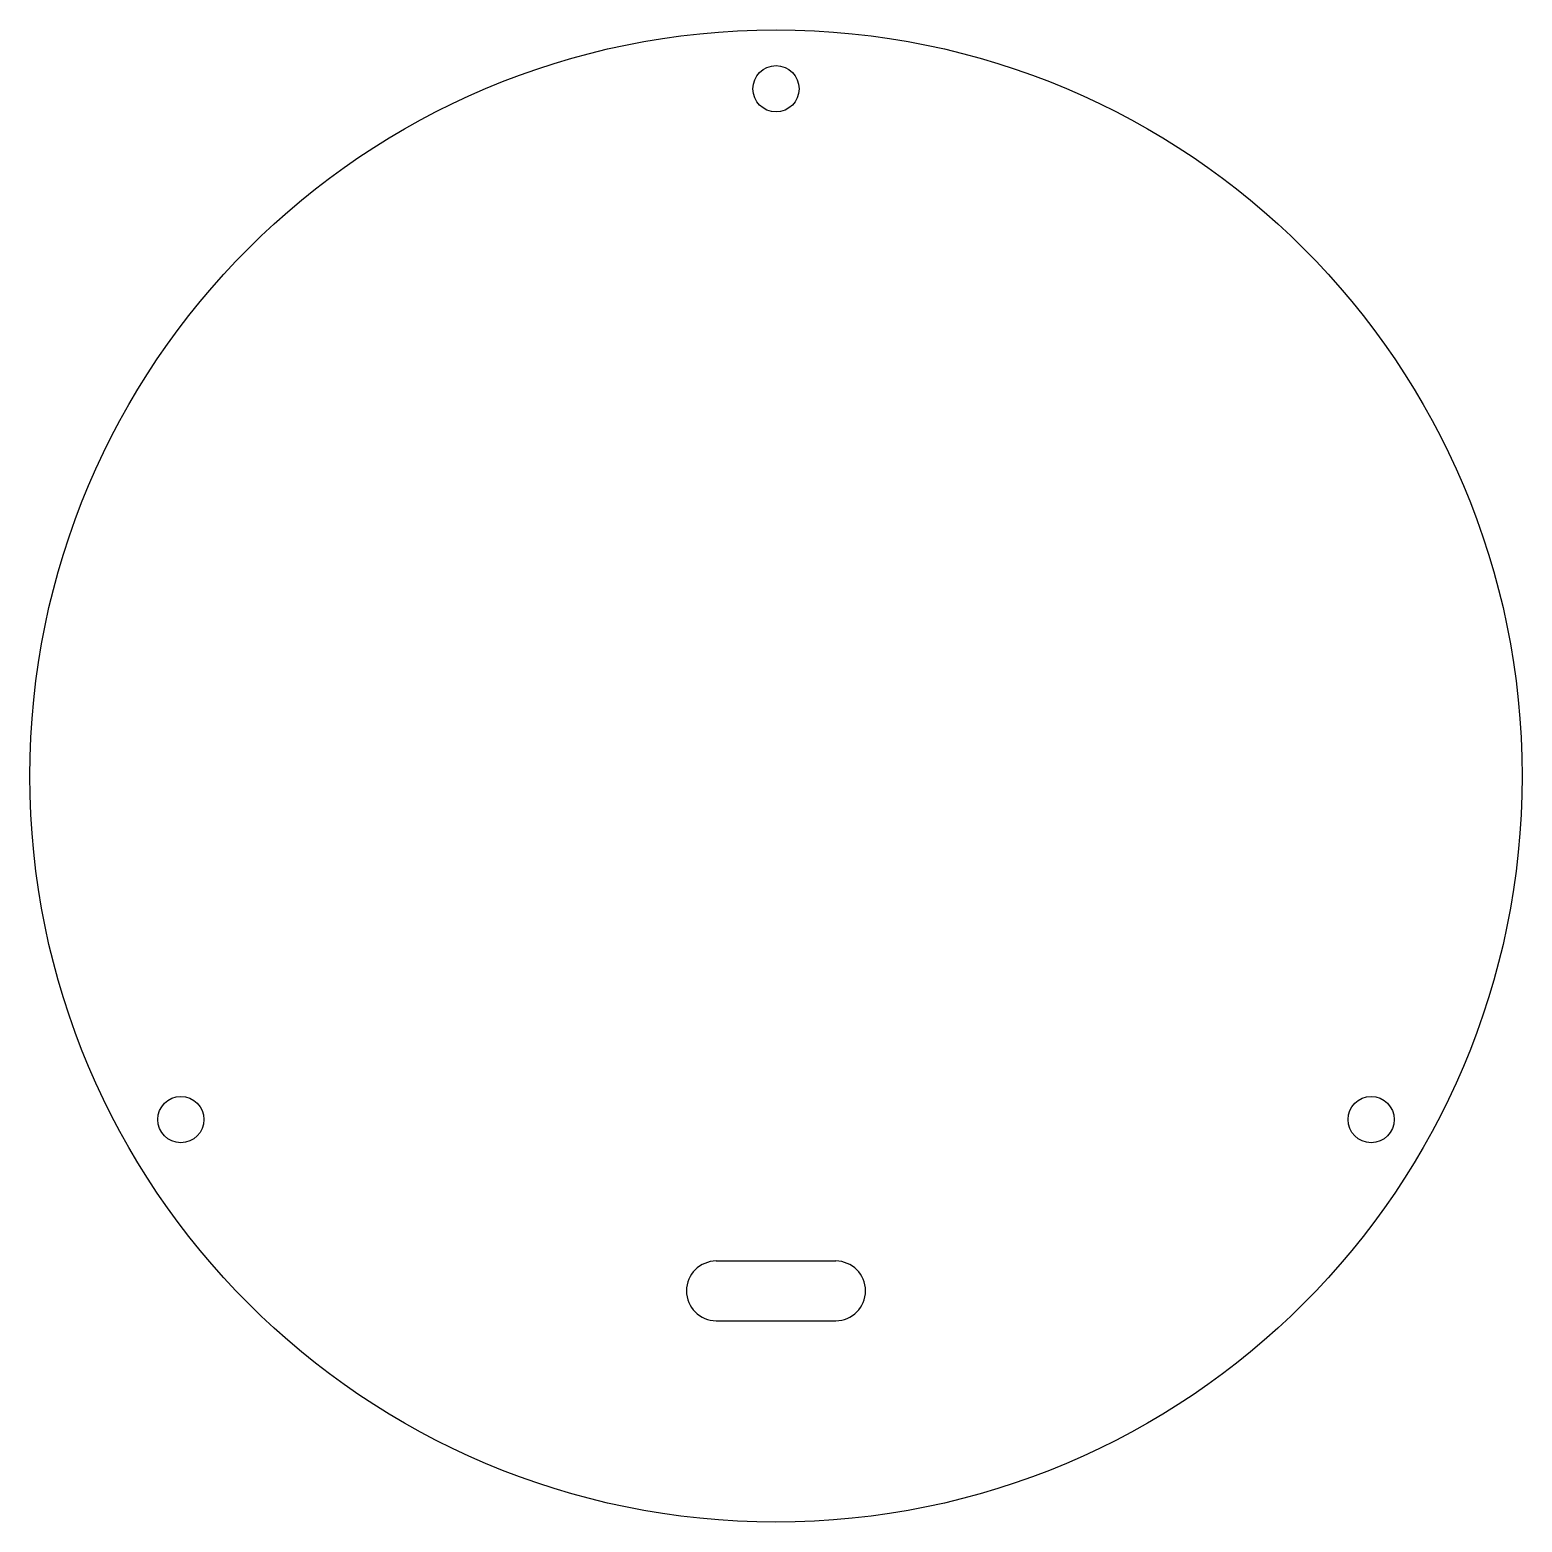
# Model space of a CAD drawing. Extents: x -50 to 50, y -50 to 50.
import ezdxf

# ---------------------------------------------------------------- set-up
doc = ezdxf.new("R2010")
doc.units = 0
doc.layers.add('Shape2DView003', color=7, linetype='CONTINUOUS')

msp = doc.modelspace()

# ---------------------------------------------------------------- linework, layer by layer
at = {"layer": 'Shape2DView003'}
for p, q in [((-4, -32.5), (4, -32.5)), ((-4, -36.5), (4, -36.5))]:
    msp.add_line(p, q, dxfattribs=at)
for centre, radius in [((0, 0), 50), ((0, 46.05), 1.55), ((-39.8805, -23.025), 1.55), ((39.8805, -23.025), 1.55)]:
    msp.add_circle(centre, radius, dxfattribs=at)
for centre, start, end in [((-4, -34.5), 90, -90), ((4, -34.5), -90, 90)]:
    msp.add_arc(centre, 2, start, end, dxfattribs=at)

doc.saveas('drawing.dxf')
